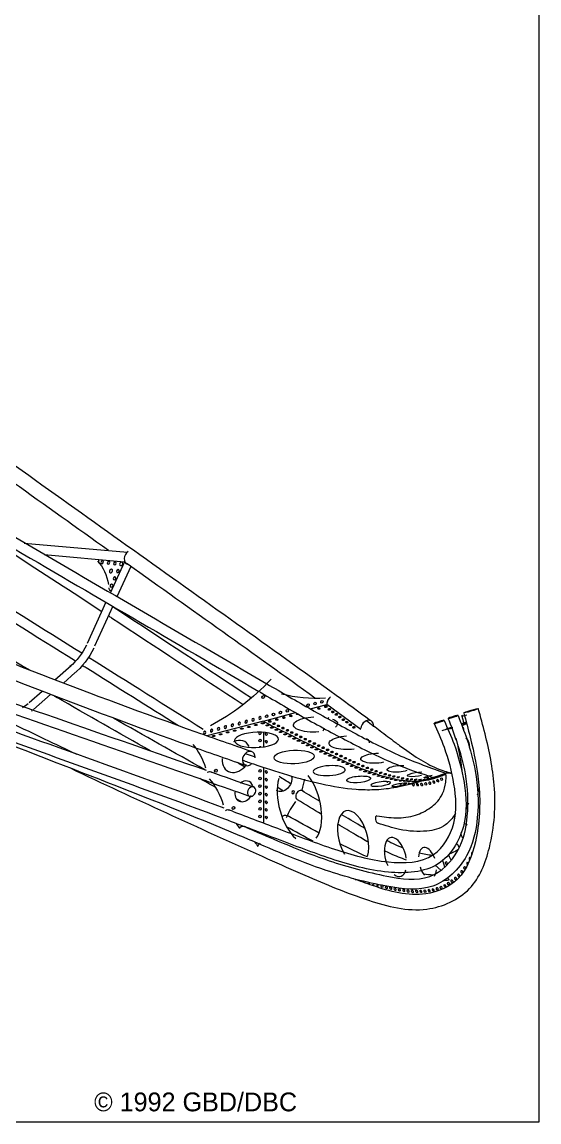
# Model space of a CAD drawing. Header units: inches. Extents: x -62.5 to -21, y 15.6 to 48.4.
# Drawn here: x -27.9 to -21.02, y 15.56 to 30.21 of the extents above; entities that cross this region are included whole.
import ezdxf

# ---------------------------------------------------------------- set-up
doc = ezdxf.new("R2010")
doc.units = ezdxf.units.IN
doc.header["$MEASUREMENT"] = 0
for name, color, linetype in [('Foredeck', 7, 'Continuous'), ('Format', 7, 'Continuous'), ('Layer1', 7, 'Continuous'), ('Station 10', 7, 'Continuous'), ('Station 11', 7, 'Continuous'), ('Stem', 7, 'Continuous'), ('Stemhead', 7, 'Continuous'), ('Stemspacer', 7, 'Continuous'), ('Stringers', 7, 'Continuous')]:
    doc.layers.add(name, color=color, linetype=linetype)

msp = doc.modelspace()

# ---------------------------------------------------------------- linework, layer by layer
at = {"layer": 'Foredeck', "color": 7, "lineweight": 9}
for p, q in [((-24.068, 21.065), (-23.846, 21.123)), ((-24.687, 20.902), (-24.263, 21.014)), ((-24.687, 20.902), (-25.442, 20.704))]:
    msp.add_line(p, q, dxfattribs=at)
at = {"layer": 'Foredeck', "color": 7, "lineweight": 9, "extrusion": (0, 0, -1)}
for centre, major_axis, ratio, start_param, end_param in [((-23.998, 20.857), (-0.293, -0.01), 0.347641, 4.564937, 7.79761), ((-23.998, 20.857), (-0.293, -0.01), 0.347641, 2.477987, 3.596082), ((-23.55, 20.614), (-0.267, -0.01), 0.341441, 4.465875, 7.734141), ((-23.55, 20.614), (-0.267, -0.01), 0.341441, 2.624689, 3.297254), ((-23.183, 20.407), (-0.213, -0.013), 0.30823, 4.292559, 7.982622), ((-23.486, 20.354), (-0.0192, -0.0008), 0.337652, 4.496676353658198, 10.77986166083778), ((-23.427, 20.327), (-0.0192, -0.0011), 0.312712, 4.514659461887943, 10.79784476906753), ((-23.368, 20.303), (-0.0192, -0.0011), 0.312712, 4.514659461887943, 10.79784476906753), ((-23.308, 20.278), (-0.0192, -0.0011), 0.312712, 4.514659461887927, 10.79784476906751), ((-23.249, 20.254), (-0.0191, -0.0015), 0.285023, 4.534015, 10.8172), ((-23.191, 20.233), (-0.0191, -0.0015), 0.285023, 4.534016, 10.817201), ((-23.131, 20.212), (-0.0191, -0.0021), 0.240805, 4.563801255837191, 10.84698656301678), ((-22.888, 20.266), (-0.159, -0.014), 0.273169, 4.011477, 8.303538), ((-22.646, 20.192), (-0.132, -0.018), 0.203931, 4.270159, 8.362092), ((-23.071, 20.194), (-0.0191, -0.0021), 0.240805, 4.56380125583724, 10.84698656301683), ((-23.013, 20.178), (-0.0191, -0.0021), 0.240805, 4.563801255837163, 10.84698656301675), ((-22.956, 20.163), (-0.019, -0.0025), 0.202623, 4.58861, 10.871795), ((-22.898, 20.153), (-0.019, -0.0025), 0.202623, 4.58861, 10.871795), ((-22.84, 20.139), (-0.0191, -0.0021), 0.240805, 4.563801255837191, 10.84698656301678), ((-22.453, 20.166), (-0.1, -0.019), 0.120941, 5.101402, 7.966257)]:
    msp.add_ellipse(centre, major_axis=major_axis, ratio=ratio, start_param=start_param, end_param=end_param, dxfattribs=at)
at = {"layer": 'Foredeck', "color": 7, "lineweight": 9}
for centre, major_axis, ratio, start_param, end_param in [((-24.782, 20.651), (0.293, 0.01), 0.347641, 4.871377, 11.154562), ((-24.281, 20.423), (0.267, 0.01), 0.341441, 4.930882383339815, 11.2140676905194), ((-23.814, 20.242), (0.213, 0.013), 0.30823, 4.906943, 11.190128), ((-23.574, 20.33), (0.0192, 0.0008), 0.337652, 4.9281, 11.211285), ((-23.515, 20.304), (0.0192, 0.0011), 0.312712, 4.910117, 11.193302), ((-23.456, 20.279), (0.0192, 0.0011), 0.312712, 4.910117, 11.193302), ((-23.397, 20.255), (0.0192, 0.0011), 0.312712, 4.910117, 11.193302), ((-23.338, 20.23), (0.0192, 0.0011), 0.312712, 4.910117, 11.193302), ((-23.279, 20.21), (0.0191, 0.0015), 0.285023, 4.890762, 11.173947), ((-23.424, 20.125), (0.159, 0.014), 0.273169, 4.882650449543589, 11.16583575672317), ((-23.131, 20.065), (0.132, 0.018), 0.203931, 4.837006, 11.120191), ((-23.22, 20.189), (0.0191, 0.0021), 0.240804, 4.860976, 11.144161), ((-23.159, 20.17), (0.0191, 0.0021), 0.240804, 4.860976, 11.144161), ((-23.102, 20.155), (0.0191, 0.0021), 0.240804, 4.860976, 11.144161), ((-23.045, 20.14), (0.019, 0.0025), 0.202622, 4.836167362929552, 11.11935267010914), ((-22.987, 20.129), (0.019, 0.0025), 0.202622, 4.836167362929547, 11.11935267010913), ((-22.881, 20.054), (0.1, 0.019), 0.120941, 4.78515, 11.068335), ((-22.929, 20.116), (0.0191, 0.0021), 0.240804, 4.860976, 11.144161), ((-22.689, 20.078), (-0.0659, -0.0158), 0.035776, 4.733751304211201, 11.01693661139079)]:
    msp.add_ellipse(centre, major_axis=major_axis, ratio=ratio, start_param=start_param, end_param=end_param, dxfattribs=at)
for points, knots in [([(-23.318, 20.908), (-23.258, 20.863), (-23.13, 20.766), (-22.985, 20.655), (-22.813, 20.528), (-22.625, 20.396), (-22.422, 20.284), (-22.275, 20.232), (-22.204, 20.213), (-22.187, 20.207), (-22.197, 20.205), (-22.237, 20.206), (-22.268, 20.206)], [0, 0, 0, 0, 0.113974, 0.243434, 0.282893, 0.452155, 0.621907, 0.707515, 0.79547, 0.853757, 0.89085, 1, 1, 1, 1]), ([(-24.97, 20.381), (-24.921, 20.364), (-24.723, 20.297), (-24.372, 20.181), (-23.915, 20.058), (-23.532, 19.993), (-23.218, 19.984), (-22.955, 20.01), (-22.636, 20.085), (-22.396, 20.164), (-22.268, 20.206)], [0, 0, 0, 0, 0.059114, 0.238491, 0.418234, 0.598497, 0.689404, 0.782806, 0.884091, 1, 1, 1, 1])]:
    msp.add_open_spline(points, degree=3, knots=knots, dxfattribs=at)
at = {"layer": 'Format', "color": 7, "lineweight": 9}
for p, q in [((-21.025, 47.062), (-21.025, 15.562)), ((-21.025, 15.562), (-62.525, 15.562))]:
    msp.add_line(p, q, dxfattribs=at)
at = {"layer": 'Layer1', "color": 7, "lineweight": 9}
for p, q in [((-23.846, 21.127), (-23.395, 20.794)), ((-24.932, 20.47), (-24.801, 20.424))]:
    msp.add_line(p, q, dxfattribs=at)
at = {"layer": 'Station 10', "color": 7, "lineweight": 9}
for p, q in [((-27.874, 23.273), (-26.5, 23.151)), ((-27.606, 23.119), (-26.54, 23.024)), ((-26.54, 23.024), (-26.729, 22.606)), ((-26.54, 23.024), (-26.535, 23.027)), ((-26.454, 22.961), (-26.639, 22.554)), ((-26.785, 22.483), (-27.034, 21.933)), ((-26.694, 22.431), (-26.936, 21.897)), ((-27.464, 21.451), (-27.248, 21.641)), ((-27.464, 21.451), (-27.248, 21.641)), ((-27.351, 21.408), (-27.193, 21.547)), ((-27.351, 21.408), (-27.193, 21.547)), ((-27.804, 21.151), (-27.635, 21.3)), ((-27.804, 21.151), (-27.635, 21.3)), ((-27.749, 21.057), (-27.522, 21.256)), ((-27.749, 21.057), (-27.522, 21.256))]:
    msp.add_line(p, q, dxfattribs=at)
for centre, major_axis, start_param, end_param in [((-26.457, 23.082), (0.0514, 0.088), 1.065421, 3.249772), ((-28.078, 21.623), (-0.342, -0.585), 0.985439, 1.128977), ((-27.414, 21.28), (0.0342, 0.0585), 2.685743, 3.60043), ((-28.078, 21.623), (-0.41, -0.702), 1.118257, 1.128977)]:
    msp.add_ellipse(centre, major_axis=major_axis, ratio=0.764351, start_param=start_param, end_param=end_param, dxfattribs=at)
at = {"layer": 'Station 10', "color": 7, "lineweight": 9, "extrusion": (0, 0, -1)}
for centre, major_axis, start_param, end_param in [((-27.415, 22.416), (0.41, 0.702), 0.220977, 0.742331), ((-26.825, 23.05), (-0.0342, -0.0585), 0.220977, 1.148448), ((-26.835, 23.017), (0.0108, 0.0184), 4.183899346466928, 10.46708465364651), ((-26.751, 23.01), (0.0108, 0.0184), 4.183899346466928, 10.46708465364651), ((-26.666, 23.002), (0.0108, 0.0184), 4.183899346466928, 10.46708465364651), ((-26.582, 22.995), (0.0129, 0.0221), 4.183899346467028, 10.46708465364661), ((-26.718, 22.9), (0.0129, 0.0221), 4.183899346466688, 10.46708465364627), ((-26.626, 22.898), (0.0108, 0.0184), 4.183899346466928, 10.46708465364651), ((-26.713, 22.704), (0.0108, 0.0184), 4.183899346466928, 10.46708465364651), ((-26.67, 22.801), (0.0108, 0.0184), 4.183899346466928, 10.46708465364651), ((-26.688, 22.697), (-0.0342, -0.0585), 6.179766, 7.121937), ((-27.523, 22.113), (-0.342, -0.585), 4.60897, 5.152492), ((-27.523, 22.113), (-0.41, -0.702), 4.60897, 5.152492)]:
    msp.add_ellipse(centre, major_axis=major_axis, ratio=0.764351, start_param=start_param, end_param=end_param, dxfattribs=at)
at = {"layer": 'Station 11', "color": 7, "lineweight": 9, "extrusion": (0, 0, -1)}
for centre, major_axis, start_param, end_param in [((-25.91, 23.134), (-1.368, -2.343), 5.004407, 5.39996), ((-24.736, 20.943), (-0.0097, -0.0166), 4.183899346467118, 10.4670846536467), ((-25.288, 20.798), (-0.0097, -0.0166), 4.183899346467115, 10.4670846536467), ((-25.196, 20.822), (-0.0097, -0.0166), 4.183899346467115, 10.4670846536467), ((-25.104, 20.846), (-0.0097, -0.0166), 4.18389934646672, 10.46708465364631), ((-25.012, 20.87), (-0.0097, -0.0166), 4.18389934646672, 10.46708465364631), ((-24.92, 20.894), (-0.0097, -0.0166), 4.183899346467118, 10.4670846536467), ((-24.828, 20.918), (-0.0097, -0.0166), 4.183899346467118, 10.4670846536467), ((-25.472, 20.749), (-0.0097, -0.0166), 4.183899346466715, 10.4670846536463), ((-25.38, 20.774), (-0.0097, -0.0166), 4.183899346467062, 10.46708465364665), ((-26.424, 19.687), (0.614, 1.051), 0.249226, 0.612086), ((-26.345, 19.097), (0.714, 1.223), 0.266421, 0.611777), ((-24.436, 20.101), (-0.074, -0.127), 3.828765, 6.32575), ((-24.295, 19.953), (0.0108, 0.0184), 4.183899346466934, 10.46708465364652), ((-24.408, 19.585), (-0.0342, -0.0585), 1.792115, 3.158686), ((-25.469, 19.089), (0.314, 0.537), 0.275098, 0.427544), ((-25.313, 18.738), (0.384, 0.657), 0.278885, 0.397729), ((-24.692, 19.207), (0.0514, 0.088), 4.597069, 4.969952)]:
    msp.add_ellipse(centre, major_axis=major_axis, ratio=0.764351, start_param=start_param, end_param=end_param, dxfattribs=at)
at = {"layer": 'Station 11', "color": 7, "lineweight": 9}
for centre, major_axis, start_param, end_param in [((-24.692, 21.34), (-0.0342, -0.0585), 5.847353, 6.581317), ((-24.692, 21.222), (0.0108, 0.0184), 5.240879, 11.524064), ((-23.474, 23.773), (-1.368, -2.343), 0.20527, 0.47869), ((-24.096, 21.111), (-0.0097, -0.0166), 5.240879, 11.524064), ((-24.004, 21.135), (-0.0097, -0.0166), 5.240879, 11.524064), ((-23.912, 21.159), (-0.0097, -0.0166), 5.240879, 11.524064), ((-23.762, 21.149), (-0.0514, -0.088), 4.433421, 5.487219), ((-24.648, 20.966), (-0.0097, -0.0166), 5.240879, 11.524064), ((-24.556, 20.99), (-0.0097, -0.0166), 5.240879, 11.524064), ((-24.464, 21.014), (-0.0097, -0.0166), 5.240879, 11.524064), ((-24.372, 21.038), (-0.0097, -0.0166), 5.240879, 11.524064), ((-22.96, 20.596), (-0.614, -1.051), 4.948761, 4.98385), ((-22.96, 20.596), (-0.614, -1.051), 4.822201, 4.832415), ((-25.051, 20.431), (-0.114, -0.196), 2.652162, 3.982537), ((-24.736, 20.743), (0.0097, 0.0166), 1.280068, 5.547518), ((-24.736, 20.642), (0.0097, 0.0166), 5.240879, 11.524064), ((-24.736, 20.541), (0.0097, 0.0166), 5.710784, 7.596851), ((-25.051, 20.431), (-0.114, -0.196), 5.262756, 7.737559), ((-25.322, 20.24), (0.0108, 0.0184), 5.240879, 11.524064), ((-24.736, 20.238), (0.0097, 0.0166), 5.240879, 11.524064), ((-24.948, 19.966), (0.074, 0.127), 5.685817, 7.386526), ((-24.736, 20.137), (0.0097, 0.0166), 5.240879, 11.524064), ((-23.039, 19.965), (-0.714, -1.223), 5.009972, 5.11821), ((-24.948, 19.966), (0.074, 0.127), 2.079471, 4.729295), ((-24.736, 20.036), (0.0097, 0.0166), 5.240879, 11.524064), ((-24.736, 19.935), (0.0097, 0.0166), 5.240879, 11.524064), ((-24.736, 19.833), (0.0097, 0.0166), 5.240879, 11.524064), ((-23.916, 19.496), (-0.314, -0.537), 4.528589, 4.935081), ((-25.089, 19.744), (0.0108, 0.0184), 5.240879, 11.524064), ((-24.736, 19.732), (0.0097, 0.0166), 5.240879, 11.524064), ((-24.736, 19.631), (0.0097, 0.0166), 5.240879, 11.524064), ((-24.976, 19.436), (0.0342, 0.0585), 0.118183, 1.383722), ((-24.736, 19.429), (0.0097, 0.0166), 2.200315, 4.086369)]:
    msp.add_ellipse(centre, major_axis=major_axis, ratio=0.764351, start_param=start_param, end_param=end_param, dxfattribs=at)
at = {"layer": 'Stem', "color": 7, "lineweight": 9}
for p, q in [((-21.987, 20.867), (-22.05, 20.841)), ((-24.687, 20.75), (-24.687, 20.557)), ((-24.687, 20.286), (-24.687, 19.543)), ((-24.687, 19.398), (-24.687, 19.386))]:
    msp.add_line(p, q, dxfattribs=at)
for centre, major_axis, start_param, end_param in [((-22.038, 20.8), (-0.0054, 0.0206), 3.845262, 6.388416), ((-24.652, 20.727), (-0.0049, 0.0186), 4.455774253258363, 10.73895956043795), ((-21.994, 20.593), (-0.0217, 0.0826), 4.194432, 5.873119), ((-24.652, 20.626), (-0.0049, 0.0186), 4.455774253258363, 10.73895956043795), ((-24.652, 20.223), (-0.0049, 0.0186), 4.455774253258363, 10.73895956043795), ((-24.652, 20.122), (-0.0049, 0.0186), 4.455774253258363, 10.73895956043795), ((-24.211, 19.795), (0.135, -0.516), 3.865948, 5.643066), ((-24.211, 19.795), (0.135, -0.516), 0.381582, 2.266667), ((-23.044, 20.106), (-0.0049, 0.0186), 2.155633, 4.227887), ((-22.869, 20.069), (-0.0049, 0.0186), 1.790559, 4.832676), ((-22.811, 20.062), (-0.0049, 0.0186), 0.875414, 2.005293), ((-22.811, 20.062), (-0.0049, 0.0186), 4.757121, 5.647501), ((-22.754, 20.057), (-0.0049, 0.0186), 5.048028, 7.938943), ((-22.697, 20.054), (-0.0049, 0.0186), 4.455774253258363, 10.73895956043795), ((-22.641, 20.055), (-0.0049, 0.0186), 4.455774253258363, 10.73895956043795), ((-22.585, 20.058), (-0.0049, 0.0186), 4.455774253258514, 10.7389595604381), ((-22.531, 20.066), (-0.0049, 0.0186), 4.455774253258363, 10.73895956043795), ((-22.477, 20.076), (-0.0049, 0.0186), 4.455774253258318, 10.7389595604379), ((-22.423, 20.091), (-0.0049, 0.0186), 4.455774253258363, 10.73895956043795), ((-22.371, 20.108), (-0.0049, 0.0186), 4.455774253258363, 10.73895956043795), ((-22.32, 20.128), (-0.0049, 0.0186), 4.455774253258363, 10.73895956043795), ((-24.652, 20.022), (-0.0049, 0.0186), 4.455774253258363, 10.73895956043795), ((-24.652, 19.921), (-0.0049, 0.0186), 4.455774253258363, 10.73895956043795), ((-21.888, 20.003), (-0.0259, 0.0986), 3.604321, 4.819689), ((-24.652, 19.82), (-0.0049, 0.0186), 4.455774253258363, 10.73895956043795), ((-21.914, 19.706), (-0.03, 0.116), 0.379446, 1.395895), ((-24.652, 19.719), (-0.0049, 0.0186), 4.455774253258363, 10.73895956043795), ((-24.652, 19.618), (-0.0049, 0.0186), 4.455774253258363, 10.73895956043795), ((-23.497, 19.345), (-0.095, 0.361), 3.839274, 8.358687), ((-23.172, 19.59), (-0.013, 0.0495), 6.171523, 9.217819), ((-21.994, 19.404), (-0.034, 0.129), 5.62978, 6.05002), ((-22.933, 19.091), (-0.068, 0.258), 4.514272, 8.173865), ((-21.994, 19.404), (-0.034, 0.129), 1.330513, 1.893238), ((-22.508, 19.011), (-0.054, 0.206), 4.867485, 7.316458), ((-22.152, 19.157), (-0.041, 0.155), 4.966862, 5.457449), ((-22.152, 19.157), (-0.041, 0.155), 1.677602, 2.231272), ((-21.942, 19.066), (-0.0049, 0.0186), 5.334784, 8.88087), ((-21.913, 19.134), (-0.0049, 0.0186), 5.787333, 8.556612), ((-22.933, 19.091), (-0.068, 0.258), 2.551746, 3.872422), ((-22.508, 19.011), (-0.054, 0.206), 1.676869, 2.330222), ((-22.508, 19.011), (-0.054, 0.206), 3.573086, 4.127381), ((-22.257, 19.009), (-0.0054, 0.0206), 4.455774253258418, 10.738959560438), ((-22.051, 18.895), (-0.0049, 0.0186), 4.455774253258332, 10.73895956043792), ((-22.012, 18.947), (-0.0049, 0.0186), 4.455774253258527, 10.73895956043811), ((-21.976, 19.004), (-0.0049, 0.0186), 4.857262, 9.220826), ((-23.466, 18.81), (-0.0049, 0.0186), 2.485122, 3.665123), ((-23.466, 18.81), (-0.0049, 0.0186), 2.485122, 3.665123), ((-23.407, 18.79), (-0.0049, 0.0186), 2.111965, 4.05175), ((-23.348, 18.77), (-0.0049, 0.0186), 1.834912, 4.34234), ((-23.289, 18.752), (-0.0049, 0.0186), 1.594402, 4.596417), ((-22.228, 18.736), (-0.0054, 0.0206), 4.455774253258458, 10.73895956043804), ((-22.181, 18.768), (-0.0054, 0.0206), 4.455774253258418, 10.738959560438), ((-22.135, 18.806), (-0.0049, 0.0186), 4.455774253258332, 10.73895956043792), ((-22.092, 18.848), (-0.0049, 0.0186), 4.455774253258376, 10.73895956043796), ((-23.23, 18.735), (-0.0049, 0.0186), 1.369559, 4.834825), ((-23.172, 18.718), (-0.0049, 0.0186), 1.147342, 5.070568), ((-23.113, 18.703), (-0.0049, 0.0186), 4.455774253258363, 10.73895956043795), ((-23.055, 18.688), (-0.0049, 0.0186), 4.455774253258363, 10.73895956043795), ((-22.997, 18.675), (-0.0049, 0.0186), 4.455774253258318, 10.7389595604379), ((-22.939, 18.664), (-0.0049, 0.0186), 4.455774253258514, 10.7389595604381), ((-22.881, 18.654), (-0.0049, 0.0186), 4.455774253258363, 10.73895956043795), ((-22.823, 18.645), (-0.0049, 0.0186), 4.455774253258363, 10.73895956043795), ((-22.766, 18.639), (-0.0049, 0.0186), 4.455774253258363, 10.73895956043795), ((-22.709, 18.635), (-0.0049, 0.0186), 4.45577425325847, 10.73895956043806), ((-22.652, 18.633), (-0.0049, 0.0186), 4.455774253258363, 10.73895956043795), ((-22.596, 18.633), (-0.0049, 0.0186), 4.455774253258363, 10.73895956043795), ((-22.541, 18.636), (-0.0049, 0.0186), 4.455774253258363, 10.73895956043795), ((-22.486, 18.643), (-0.0049, 0.0186), 4.45577425325847, 10.73895956043806), ((-22.432, 18.653), (-0.0049, 0.0186), 4.455774253258363, 10.73895956043795), ((-22.379, 18.667), (-0.0049, 0.0186), 4.455774253258514, 10.7389595604381), ((-22.327, 18.685), (-0.0049, 0.0186), 4.455774253258363, 10.73895956043795), ((-22.277, 18.708), (-0.0049, 0.0186), 4.455774253258376, 10.73895956043796)]:
    msp.add_ellipse(centre, major_axis=major_axis, ratio=0.5124, start_param=start_param, end_param=end_param, dxfattribs=at)
for points, knots in [([(-24.687, 20.895), (-24.492, 20.798), (-24.195, 20.65), (-23.799, 20.454), (-23.499, 20.315), (-23.203, 20.197), (-22.939, 20.124), (-22.736, 20.1), (-22.586, 20.104), (-22.452, 20.126), (-22.345, 20.164), (-22.282, 20.192), (-22.266, 20.199)], [0, 0, 0, 0, 0.236386, 0.358079, 0.477588, 0.599005, 0.717792, 0.80055, 0.852162, 0.910384, 0.977312, 1, 1, 1, 1]), ([(-22.133, 20.676), (-22.108, 20.58), (-22.075, 20.436), (-22.057, 20.29), (-22.053, 20.243)], [0, 0, 0, 0, 0.672007, 1, 1, 1, 1]), ([(-23.18, 19.64), (-23.095, 19.627), (-22.919, 19.602), (-22.676, 19.631), (-22.473, 19.734), (-22.333, 19.862), (-22.273, 20.017), (-22.261, 20.114), (-22.258, 20.167), (-22.263, 20.189), (-22.266, 20.199)], [0, 0, 0, 0, 0.219608, 0.453684, 0.65317, 0.825405, 0.919778, 0.968633, 0.986558, 1, 1, 1, 1]), ([(-22.137, 19.669), (-22.173, 19.606), (-22.287, 19.48), (-22.542, 19.419), (-22.85, 19.438), (-23.071, 19.511), (-23.168, 19.541)], [0, 0, 0, 0, 0.161394, 0.411612, 0.744777, 1, 1, 1, 1])]:
    msp.add_open_spline(points, degree=3, knots=knots, dxfattribs=at)
at = {"layer": 'Stemhead', "color": 7, "lineweight": 9}
for p, q in [((-22.255, 20.798), (-22.187, 20.822)), ((-22.059, 20.867), (-21.993, 20.891))]:
    msp.add_line(p, q, dxfattribs=at)
at = {"layer": 'Stemhead', "color": 7, "lineweight": 9, "extrusion": (0, 0, -1)}
for centre, major_axis, ratio, start_param, end_param in [((-23.86, 21.093), (0.0213, 0.0007), 0.351197, 4.486667, 10.769852), ((-24.419, 20.946), (-0.0192, -0.0006), 0.350577, 4.487129, 10.770314), ((-24.326, 20.971), (-0.0192, -0.0006), 0.350577, 4.487129, 10.770314), ((-24.233, 20.995), (-0.0192, -0.0006), 0.350577, 4.433193, 7.800164), ((-24.047, 21.044), (-0.0192, -0.0006), 0.350577, 2.111142, 3.830764), ((-23.953, 21.069), (-0.0192, -0.0006), 0.350577, 4.487129, 10.770314), ((-23.814, 21.059), (-0.0192, -0.0006), 0.350577, 4.487129, 10.770314), ((-23.767, 21.024), (-0.0192, -0.0006), 0.350577, 4.487129, 10.770314), ((-23.72, 20.99), (-0.0192, -0.0006), 0.350577, 4.487129, 10.770314), ((-23.674, 20.956), (-0.0192, -0.0006), 0.350577, 4.487129, 10.770314), ((-24.606, 20.897), (-0.0213, -0.0007), 0.351217, 6.057449, 12.340634), ((-24.549, 20.867), (-0.0192, -0.0006), 0.350577, 4.487129, 10.770314), ((-24.512, 20.922), (-0.0192, -0.0006), 0.350577, 4.487129, 10.770314), ((-24.49, 20.838), (-0.0192, -0.0006), 0.350577, 4.487129, 10.770314), ((-24.431, 20.808), (-0.0192, -0.0006), 0.350577, 4.487129, 10.770314), ((-23.627, 20.921), (-0.0192, -0.0006), 0.350577, 4.487129, 10.770314), ((-23.581, 20.887), (-0.0192, -0.0006), 0.350577, 4.487129, 10.770314), ((-23.534, 20.852), (-0.0192, -0.0006), 0.350577, 4.487129, 10.770314), ((-23.487, 20.818), (-0.0192, -0.0006), 0.350577, 4.487129, 10.770314), ((-22.025, 20.869), (-0.292, -0.088), 0.05927, 5.272049, 5.74823), ((-22.204, 20.809), (0.0204, 0.0061), 0.059544, 4.747952264730287, 11.03113757190987), ((-22.174, 20.814), (0.0204, 0.0061), 0.059544, 1.518487, 3.750609), ((-22.025, 20.869), (-0.292, -0.088), 0.05927, 4.713647, 4.795946), ((-22.007, 20.882), (0.0204, 0.0061), 0.059544, 4.747952264730351, 11.03113757190994), ((-24.371, 20.779), (-0.0192, -0.0006), 0.350577, 4.487129, 10.770314), ((-24.312, 20.749), (-0.0192, -0.0006), 0.350577, 4.487129, 10.770314), ((-24.253, 20.72), (-0.0192, -0.0006), 0.350577, 4.487129, 10.770314), ((-24.193, 20.691), (-0.0192, -0.0006), 0.350577, 4.487129, 10.770314), ((-24.134, 20.661), (-0.0192, -0.0006), 0.350577, 4.487129, 10.770314), ((-22.304, 20.78), (0.0649, 0.0195), 0.059544, 6.2338, 8.093374), ((-24.075, 20.632), (-0.0192, -0.0006), 0.350577, 4.487129, 10.770314), ((-24.014, 20.602), (-0.0192, -0.0008), 0.337652, 4.496676353658169, 10.77986166083775), ((-23.955, 20.574), (-0.0192, -0.0008), 0.337652, 4.496676353658169, 10.77986166083775), ((-23.896, 20.546), (-0.0192, -0.0008), 0.337652, 4.496676353658198, 10.77986166083778), ((-23.837, 20.518), (-0.0192, -0.0008), 0.337652, 4.496676353658169, 10.77986166083775), ((-23.777, 20.49), (-0.0192, -0.0008), 0.337652, 4.496676353658169, 10.77986166083775), ((-23.718, 20.463), (-0.0192, -0.0008), 0.337652, 4.496676353658184, 10.77986166083777), ((-23.659, 20.435), (-0.0192, -0.0008), 0.337652, 4.496676353658198, 10.77986166083778), ((-23.6, 20.407), (-0.0192, -0.0008), 0.337652, 4.496676353658184, 10.77986166083777), ((-23.54, 20.379), (-0.0192, -0.0008), 0.337652, 4.496676353658197, 10.77986166083778), ((-22.778, 20.128), (-0.0189, -0.0033), 0.138228, 4.629014, 10.912199), ((-22.721, 20.125), (-0.0189, -0.0033), 0.138228, 4.629014, 10.912199), ((-22.665, 20.122), (-0.0189, -0.0033), 0.138228, 4.629014, 10.912199), ((-22.608, 20.119), (-0.0189, -0.0033), 0.138228, 4.629014, 10.912199), ((-22.553, 20.122), (-0.0187, -0.0044), 0.042014, 4.687295, 10.97048), ((-22.499, 20.131), (-0.0187, -0.0044), 0.042014, 4.687295, 10.97048), ((-22.496, 20.123), (0.0205, 0.0058), 0.031969, 4.731475, 11.01466), ((-22.444, 20.141), (0.0205, 0.0058), 0.031969, 4.731475, 11.01466), ((-22.429, 20.144), (-0.0208, -0.0049), 0.042014, 4.687295, 10.97048), ((-22.376, 20.162), (0.0185, 0.0052), 0.031969, 4.731475, 11.01466)]:
    msp.add_ellipse(centre, major_axis=major_axis, ratio=ratio, start_param=start_param, end_param=end_param, dxfattribs=at)
at = {"layer": 'Stemhead', "color": 7, "lineweight": 9}
for centre, major_axis, ratio, start_param, end_param in [((-24.978, 20.8), (0.0192, 0.0006), 0.350577, 4.937649, 11.220834), ((-24.885, 20.824), (0.0192, 0.0006), 0.350577, 4.937649, 11.220834), ((-24.791, 20.848), (0.0192, 0.0006), 0.350577, 4.937649, 11.220834), ((-24.698, 20.873), (0.0213, 0.0007), 0.351217, 0.2257364443868977, 6.508921751566484), ((-24.638, 20.844), (0.0192, 0.0006), 0.350577, 4.937649, 11.220834), ((-24.579, 20.815), (0.0192, 0.0006), 0.350577, 4.937649, 11.220834), ((-22.031, 20.854), (-0.0204, -0.0061), 0.059544, 4.67668829795906, 10.95987360513864), ((-22.019, 20.867), (-0.0204, -0.0061), 0.059544, 4.676688297959086, 10.95987360513867), ((-21.962, 20.87), (-0.0649, -0.0195), 0.059544, 5.266071, 6.559838), ((-25.352, 20.702), (0.0192, 0.0006), 0.350577, 4.937649, 11.220834), ((-25.259, 20.726), (0.0192, 0.0006), 0.350577, 4.937649, 11.220834), ((-25.165, 20.751), (0.0192, 0.0006), 0.350577, 4.937649, 11.220834), ((-25.072, 20.775), (0.0192, 0.0006), 0.350577, 4.937649, 11.220834), ((-24.519, 20.785), (0.0192, 0.0006), 0.350577, 4.937649, 11.220834), ((-24.46, 20.756), (0.0192, 0.0006), 0.350577, 4.937649, 11.220834), ((-24.401, 20.726), (0.0192, 0.0006), 0.350577, 4.937649, 11.220834), ((-24.341, 20.697), (0.0192, 0.0006), 0.350577, 4.937649, 11.220834), ((-24.282, 20.667), (0.0192, 0.0006), 0.350577, 4.937649, 11.220834), ((-24.223, 20.638), (0.0192, 0.0006), 0.350577, 4.937649, 11.220834), ((-24.163, 20.608), (0.0192, 0.0006), 0.350577, 4.937649, 11.220834), ((-24.103, 20.578), (0.0192, 0.0008), 0.337652, 4.9281, 11.211285), ((-24.044, 20.551), (0.0192, 0.0008), 0.337652, 4.9281, 11.211285), ((-23.985, 20.523), (0.0192, 0.0008), 0.337652, 4.9281, 11.211285), ((-23.925, 20.495), (0.0192, 0.0008), 0.337652, 4.9281, 11.211285), ((-23.866, 20.467), (0.0192, 0.0008), 0.337652, 4.9281, 11.211285), ((-23.807, 20.439), (0.0192, 0.0008), 0.337652, 4.9281, 11.211285), ((-23.748, 20.412), (0.0192, 0.0008), 0.337652, 4.9281, 11.211285), ((-23.688, 20.384), (0.0192, 0.0008), 0.337652, 4.9281, 11.211285), ((-23.629, 20.356), (0.0192, 0.0008), 0.337652, 4.9281, 11.211285), ((-22.867, 20.105), (0.0189, 0.0033), 0.138227, 4.795763, 11.078948), ((-22.81, 20.102), (0.0189, 0.0033), 0.138227, 4.795763, 11.078948), ((-22.754, 20.099), (0.0189, 0.0033), 0.138227, 4.795763, 11.078948), ((-22.697, 20.096), (0.0189, 0.0033), 0.138227, 4.795763, 11.078948), ((-22.642, 20.099), (0.0187, 0.0044), 0.042014, 4.737483, 11.020668), ((-22.587, 20.108), (0.0187, 0.0044), 0.042014, 4.737483, 11.020668), ((-22.549, 20.112), (0.0208, 0.0049), 0.042014, 4.737483, 11.020668), ((-22.375, 20.155), (-0.0205, -0.0058), 0.031968, 4.693303, 10.976488), ((-22.323, 20.172), (-0.0205, -0.0058), 0.031968, 4.693303, 10.976488), ((-22.287, 20.186), (-0.0185, -0.0052), 0.031968, 4.693303, 10.976488)]:
    msp.add_ellipse(centre, major_axis=major_axis, ratio=ratio, start_param=start_param, end_param=end_param, dxfattribs=at)
at = {"layer": 'Stemspacer', "color": 7, "lineweight": 9}
for p, q in [((-22.277, 18.957), (-22.306, 19.046)), ((-22.404, 18.984), (-22.33, 18.914)), ((-22.222, 18.785), (-22.233, 18.818))]:
    msp.add_line(p, q, dxfattribs=at)
at = {"layer": 'Stemspacer', "color": 7, "lineweight": 9, "extrusion": (0, 0, -1)}
for centre, major_axis, start_param, end_param in [((-22.325, 18.828), (0.0294, -0.0611), 5.787567, 6.027801), ((-22.313, 19.069), (0.13, -0.27), 0.140729, 0.36863)]:
    msp.add_ellipse(centre, major_axis=major_axis, ratio=0.854535, start_param=start_param, end_param=end_param, dxfattribs=at)
at = {"layer": 'Stringers', "color": 230, "lineweight": 5, "true_color": 0xff009c}
for centre, major_axis, start_param, end_param in [((-24.692, 21.34), (0.0342, 0.0585), 2.470533, 3.204496), ((-23.762, 21.149), (0.0514, 0.088), 1.088399, 2.142198), ((-23.31, 20.816), (0.0514, 0.088), 5.236071, 8.387768), ((-24.886, 20.403), (0.0514, 0.088), 5.231518, 10.528151), ((-24.205, 19.914), (0.0342, 0.0585), 6.018961, 9.344277), ((-24.692, 19.207), (0.0514, 0.088), 1.224464, 1.597348)]:
    msp.add_ellipse(centre, major_axis=major_axis, ratio=0.764351, start_param=start_param, end_param=end_param, dxfattribs=at)
at = {"layer": 'Stringers', "color": 7, "lineweight": 9, "extrusion": (0, 0, -1)}
for centre, major_axis in [((-22.166, 20.958), (-0.0649, -0.0195)), ((-21.929, 21.039), (-0.0971, -0.0292)), ((-22.352, 20.892), (-0.0649, -0.0195))]:
    msp.add_ellipse(centre, major_axis=major_axis, ratio=0.05927, start_param=4.747824, end_param=11.031009, dxfattribs=at)
at = {"layer": 'Stringers', "color": 7, "lineweight": 9}
msp.add_ellipse((-21.99, 20.987), major_axis=(0.0649, 0.0195), ratio=0.05927, start_param=2.49324, end_param=4.794178, dxfattribs=at)
at = {"layer": 'Stringers', "color": 230, "lineweight": 5, "true_color": 0xff009c, "extrusion": (0, 0, -1)}
for centre, start_param, end_param in [((-25.419, 20.165), 5.312518, 6.409324), ((-25.419, 20.165), 2.959783, 3.279846), ((-24.848, 19.962), 4.183899346466894, 10.46708465364648), ((-25.179, 19.658), 5.319013, 6.270731), ((-24.976, 19.436), 5.067024, 6.218445)]:
    msp.add_ellipse(centre, major_axis=(0.0342, 0.0585), ratio=0.764351, start_param=start_param, end_param=end_param, dxfattribs=at)
at = {"layer": 'Stringers', "color": 7, "lineweight": 9}
for points, knots in [([(-23.272, 20.91), (-23.42, 21.022), (-24.43, 21.759), (-26.399, 23.159), (-29.21, 25.173), (-32.114, 27.193), (-35.109, 29.134), (-37.12, 30.397), (-38.08, 30.984)], [0, 0, 0, 0, 0.035055, 0.234052, 0.432382, 0.630223, 0.827538, 1, 1, 1, 1]), ([(-25.212, 19.742), (-26.498, 20.227), (-29.162, 21.141), (-32.969, 22.738), (-36.774, 24.412), (-40.385, 26.241), (-43.85, 28.127), (-46.059, 29.395), (-47.118, 30.037)], [0, 0, 0, 0, 0.16666, 0.335417, 0.50384, 0.671885, 0.839771, 1, 1, 1, 1]), ([(-46.946, 30.047), (-46.107, 29.541), (-44.122, 28.389), (-41.46, 26.959), (-39.048, 25.73), (-36.591, 24.531), (-33.429, 23.098), (-29.522, 21.499), (-26.6, 20.514), (-25.057, 19.966), (-24.867, 19.899)], [0, 0, 0, 0, 0.1278, 0.296735, 0.381257, 0.465858, 0.635314, 0.805286, 0.975997, 1, 1, 1, 1]), ([(-46.718, 30.06), (-45.94, 29.593), (-44.016, 28.48), (-41.421, 27.086), (-39.009, 25.857), (-36.552, 24.658), (-33.39, 23.225), (-29.5, 21.633), (-26.789, 20.717), (-25.451, 20.246)], [0, 0, 0, 0, 0.12256, 0.29777, 0.385432, 0.473176, 0.648926, 0.825212, 1, 1, 1, 1]), ([(-24.934, 20.313), (-25.182, 20.398), (-26.817, 20.972), (-29.758, 22.117), (-33.722, 23.828), (-37.589, 25.595), (-41.243, 27.482), (-44.014, 28.991), (-45.548, 29.878), (-45.935, 30.104)], [0, 0, 0, 0, 0.032106, 0.214367, 0.396017, 0.577218, 0.757938, 0.938452, 1, 1, 1, 1]), ([(-24.847, 20.496), (-25.095, 20.581), (-26.73, 21.155), (-29.671, 22.3), (-33.635, 24.011), (-37.502, 25.779), (-41.156, 27.665), (-43.831, 29.122), (-45.274, 29.953), (-45.569, 30.125)], [0, 0, 0, 0, 0.032586, 0.217572, 0.401938, 0.585848, 0.76927, 0.952483, 1, 1, 1, 1]), ([(-25.153, 19.576), (-25.17, 19.583), (-26.49, 20.083), (-29.193, 21.009), (-33.02, 22.614), (-36.825, 24.288), (-40.436, 26.116), (-43.954, 28.032), (-46.223, 29.336), (-47.34, 30.017), (-47.351, 30.024)], [0, 0, 0, 0, 0.002078, 0.169039, 0.335474, 0.501582, 0.667316, 0.832893, 0.998416, 1, 1, 1, 1]), ([(-34.321, 26.977), (-33.381, 26.406), (-31.306, 25.146), (-28.118, 23.256), (-25.869, 21.951), (-24.751, 21.297)], [0, 0, 0, 0, 0.293174, 0.648349, 1, 1, 1, 1]), ([(-34.217, 27.077), (-33.288, 26.513), (-31.223, 25.26), (-28.034, 23.37), (-25.576, 21.943), (-24.05, 21.051), (-23.456, 20.727), (-22.859, 20.419), (-22.465, 20.279), (-22.268, 20.206)], [0, 0, 0, 0, 0.23118, 0.515517, 0.799849, 0.849732, 0.899633, 0.949622, 1, 1, 1, 1]), ([(-26.752, 23.174), (-27.588, 23.771), (-28.45, 24.387), (-29.326, 25.006), (-29.339, 25.015)], [0, 0, 0, 0, 0.985773, 1, 1, 1, 1]), ([(-24.007, 21.208), (-24.809, 21.789), (-25.655, 22.391), (-26.516, 23.005), (-26.529, 23.014)], [0, 0, 0, 0, 0.985377, 1, 1, 1, 1]), ([(-26.731, 22.452), (-26.7, 22.432), (-26.061, 22.012), (-25.439, 21.601), (-24.848, 21.211)], [0, 0, 0, 0, 0.047615, 1, 1, 1, 1]), ([(-26.752, 22.304), (-26.738, 22.295), (-26.129, 21.895), (-25.536, 21.503), (-24.958, 21.121)], [0, 0, 0, 0, 0.022716, 1, 1, 1, 1]), ([(-25.491, 20.791), (-25.987, 21.102), (-26.481, 21.413), (-27.017, 21.75), (-26.986, 21.73)], [0, 0, 0, 0, 1, 1, 1, 1, 1]), ([(-25.822, 20.84), (-26.228, 21.094), (-26.651, 21.361), (-27.082, 21.631), (-27.099, 21.642)], [0, 0, 0, 0, 0.95991, 1, 1, 1, 1]), ([(-24.955, 19.355), (-24.971, 19.361), (-26.216, 19.886), (-27.863, 20.491), (-29.457, 21.149), (-29.799, 21.293)], [0, 0, 0, 0, 0.010096, 0.787369, 1, 1, 1, 1]), ([(-26.195, 20.507), (-26.611, 20.742), (-27.038, 20.986), (-27.47, 21.234), (-27.483, 21.241)], [0, 0, 0, 0, 0.970657, 1, 1, 1, 1]), ([(-24.734, 21.287), (-24.728, 21.284), (-24.525, 21.165), (-24.123, 20.93), (-23.529, 20.61), (-22.963, 20.328), (-22.6, 20.206), (-22.433, 20.152)], [0, 0, 0, 0, 0.007091, 0.264601, 0.522199, 0.780257, 1, 1, 1, 1]), ([(-22.101, 20.977), (-22.061, 20.873), (-21.969, 20.633), (-21.843, 20.183), (-21.816, 19.646), (-21.946, 19.065), (-22.414, 18.611), (-23.136, 18.7), (-23.97, 18.927), (-24.592, 19.197), (-24.955, 19.355)], [0, 0, 0, 0, 0.064775, 0.149817, 0.270374, 0.373498, 0.489982, 0.608256, 0.770683, 1, 1, 1, 1]), ([(-24.636, 19.069), (-24.471, 18.995), (-24.028, 18.796), (-23.344, 18.514), (-22.57, 18.308), (-21.89, 18.61), (-21.629, 19.289), (-21.584, 20.003), (-21.708, 20.622), (-21.801, 20.956), (-21.832, 21.068)], [0, 0, 0, 0, 0.101632, 0.271725, 0.41828, 0.535809, 0.649065, 0.805103, 0.934867, 1, 1, 1, 1]), ([(-22.025, 21.009), (-21.996, 20.903), (-21.91, 20.587), (-21.791, 20.014), (-21.823, 19.365), (-22.033, 18.771), (-22.613, 18.52), (-23.096, 18.658), (-23.406, 18.77), (-23.487, 18.801)], [0, 0, 0, 0, 0.089145, 0.263353, 0.465847, 0.611739, 0.737263, 0.929896, 1, 1, 1, 1]), ([(-28.054, 20.882), (-28.049, 20.879), (-27.754, 20.737), (-27.46, 20.596), (-27.171, 20.459)], [0, 0, 0, 0, 0.01747, 1, 1, 1, 1]), ([(-22.288, 20.911), (-22.241, 20.805), (-22.123, 20.54), (-22.001, 20.067), (-21.968, 19.487), (-22.333, 18.893), (-23.083, 18.855), (-23.785, 19.055), (-24.485, 19.321), (-24.94, 19.495), (-25.153, 19.576)], [0, 0, 0, 0, 0.069537, 0.175468, 0.293753, 0.414216, 0.549286, 0.705738, 0.861524, 1, 1, 1, 1]), ([(-25.102, 19.701), (-24.89, 19.62), (-24.439, 19.449), (-23.754, 19.188), (-23.093, 18.997), (-22.408, 19.017), (-22.103, 19.546), (-22.14, 20.06), (-22.255, 20.505), (-22.37, 20.766), (-22.417, 20.872)], [0, 0, 0, 0, 0.146399, 0.310267, 0.468452, 0.598563, 0.705472, 0.817267, 0.924923, 1, 1, 1, 1]), ([(-24.898, 19.477), (-24.539, 19.321), (-23.935, 19.059), (-23.137, 18.841), (-22.473, 18.741), (-22.061, 19.15), (-21.954, 19.664), (-21.977, 20.162), (-22.099, 20.593), (-22.191, 20.834), (-22.231, 20.938)], [0, 0, 0, 0, 0.24047, 0.404256, 0.521304, 0.626129, 0.724263, 0.840556, 0.93072, 1, 1, 1, 1]), ([(-27.254, 20.273), (-26.405, 19.87), (-25.532, 19.47), (-24.66, 19.08), (-24.636, 19.069)], [0, 0, 0, 0, 0.972766, 1, 1, 1, 1]), ([(-25.399, 20.228), (-25.399, 20.228), (-25.209, 20.161), (-25.018, 20.094), (-24.828, 20.026)], [0, 0, 0, 0, 0, 1, 1, 1, 1]), ([(-23.939, 19.83), (-24.018, 19.878), (-24.099, 19.928), (-24.179, 19.977), (-24.181, 19.978)], [0, 0, 0, 0, 0.978769, 1, 1, 1, 1]), ([(-23.915, 19.658), (-24.023, 19.723), (-24.131, 19.789), (-24.239, 19.856), (-24.24, 19.856)], [0, 0, 0, 0, 0.989319, 1, 1, 1, 1]), ([(-25.102, 19.701), (-25.118, 19.707), (-25.135, 19.713), (-25.151, 19.719), (-25.152, 19.719)], [0, 0, 0, 0, 0.984008, 1, 1, 1, 1]), ([(-23.337, 19.469), (-23.359, 19.482), (-23.465, 19.545), (-23.572, 19.608), (-23.656, 19.659)], [0, 0, 0, 0, 0.208447, 1, 1, 1, 1]), ([(-23.293, 19.288), (-23.35, 19.32), (-23.486, 19.4), (-23.622, 19.481), (-23.702, 19.529)], [0, 0, 0, 0, 0.420567, 1, 1, 1, 1]), ([(-22.831, 19.21), (-22.868, 19.224), (-22.941, 19.255), (-23.014, 19.291), (-23.05, 19.31)], [0, 0, 0, 0, 0.503981, 1, 1, 1, 1]), ([(-22.093, 19.197), (-22.109, 19.185), (-22.149, 19.158), (-22.193, 19.14), (-22.219, 19.132)], [0, 0, 0, 0, 0.399109, 1, 1, 1, 1]), ([(-22.787, 19.051), (-22.859, 19.074), (-22.957, 19.114), (-23.055, 19.161), (-23.082, 19.174)], [0, 0, 0, 0, 0.733051, 1, 1, 1, 1])]:
    msp.add_open_spline(points, degree=3, knots=knots, dxfattribs=at)
for points in [[(-28.03, 23.14), (-27.627, 22.878), (-27.23, 22.618), (-26.84, 22.362)], [(-27.189, 21.699), (-27.72, 22.031), (-28.262, 22.369), (-28.81, 22.712)], [(-27.105, 21.805), (-27.621, 22.128), (-28.149, 22.457), (-28.682, 22.79)], [(-27.803, 21.582), (-28.286, 21.86), (-28.775, 22.144), (-29.267, 22.431)], [(-22.053, 20.972), (-22.044, 20.94), (-22.035, 20.909), (-22.026, 20.879)], [(-25.468, 20.252), (-25.876, 20.481), (-26.279, 20.709), (-26.683, 20.94)], [(-24.942, 20.29), (-24.974, 20.309), (-25.006, 20.329), (-25.037, 20.349)], [(-25.329, 20.019), (-25.398, 20.058), (-25.467, 20.097), (-25.536, 20.135)], [(-24.328, 20.068), (-24.379, 20.099), (-24.429, 20.131), (-24.48, 20.162)], [(-24.425, 19.969), (-24.452, 19.986), (-24.479, 20.003), (-24.507, 20.02)], [(-24.986, 19.828), (-25.007, 19.84), (-25.027, 19.851), (-25.047, 19.862)], [(-23.949, 19.411), (-24.091, 19.487), (-24.232, 19.565), (-24.373, 19.643)], [(-24.898, 19.477), (-24.913, 19.483), (-24.928, 19.49), (-24.943, 19.496)], [(-24.029, 19.301), (-24.147, 19.364), (-24.265, 19.429), (-24.383, 19.494)], [(-23.308, 19.093), (-23.43, 19.146), (-23.552, 19.204), (-23.674, 19.267)], [(-22.444, 19.113), (-22.502, 19.118), (-22.561, 19.127), (-22.62, 19.142)], [(-22.435, 18.851), (-22.476, 18.852), (-22.517, 18.856), (-22.558, 18.862)]]:
    msp.add_open_spline(points, degree=3, dxfattribs=at)

# ---------------------------------------------------------------- texts
at = {"layer": 'Format', "color": 7, "lineweight": 9, "insert": (-26.942, 15.955), "char_height": 0.25, "width": 6.125, "attachment_point": 1}
msp.add_mtext('{\\C7;\\l\\Fplotter|b0|i0|c00|p34;© 1992 GBD/DBC \\P}', dxfattribs=at)

doc.saveas('drawing.dxf')
